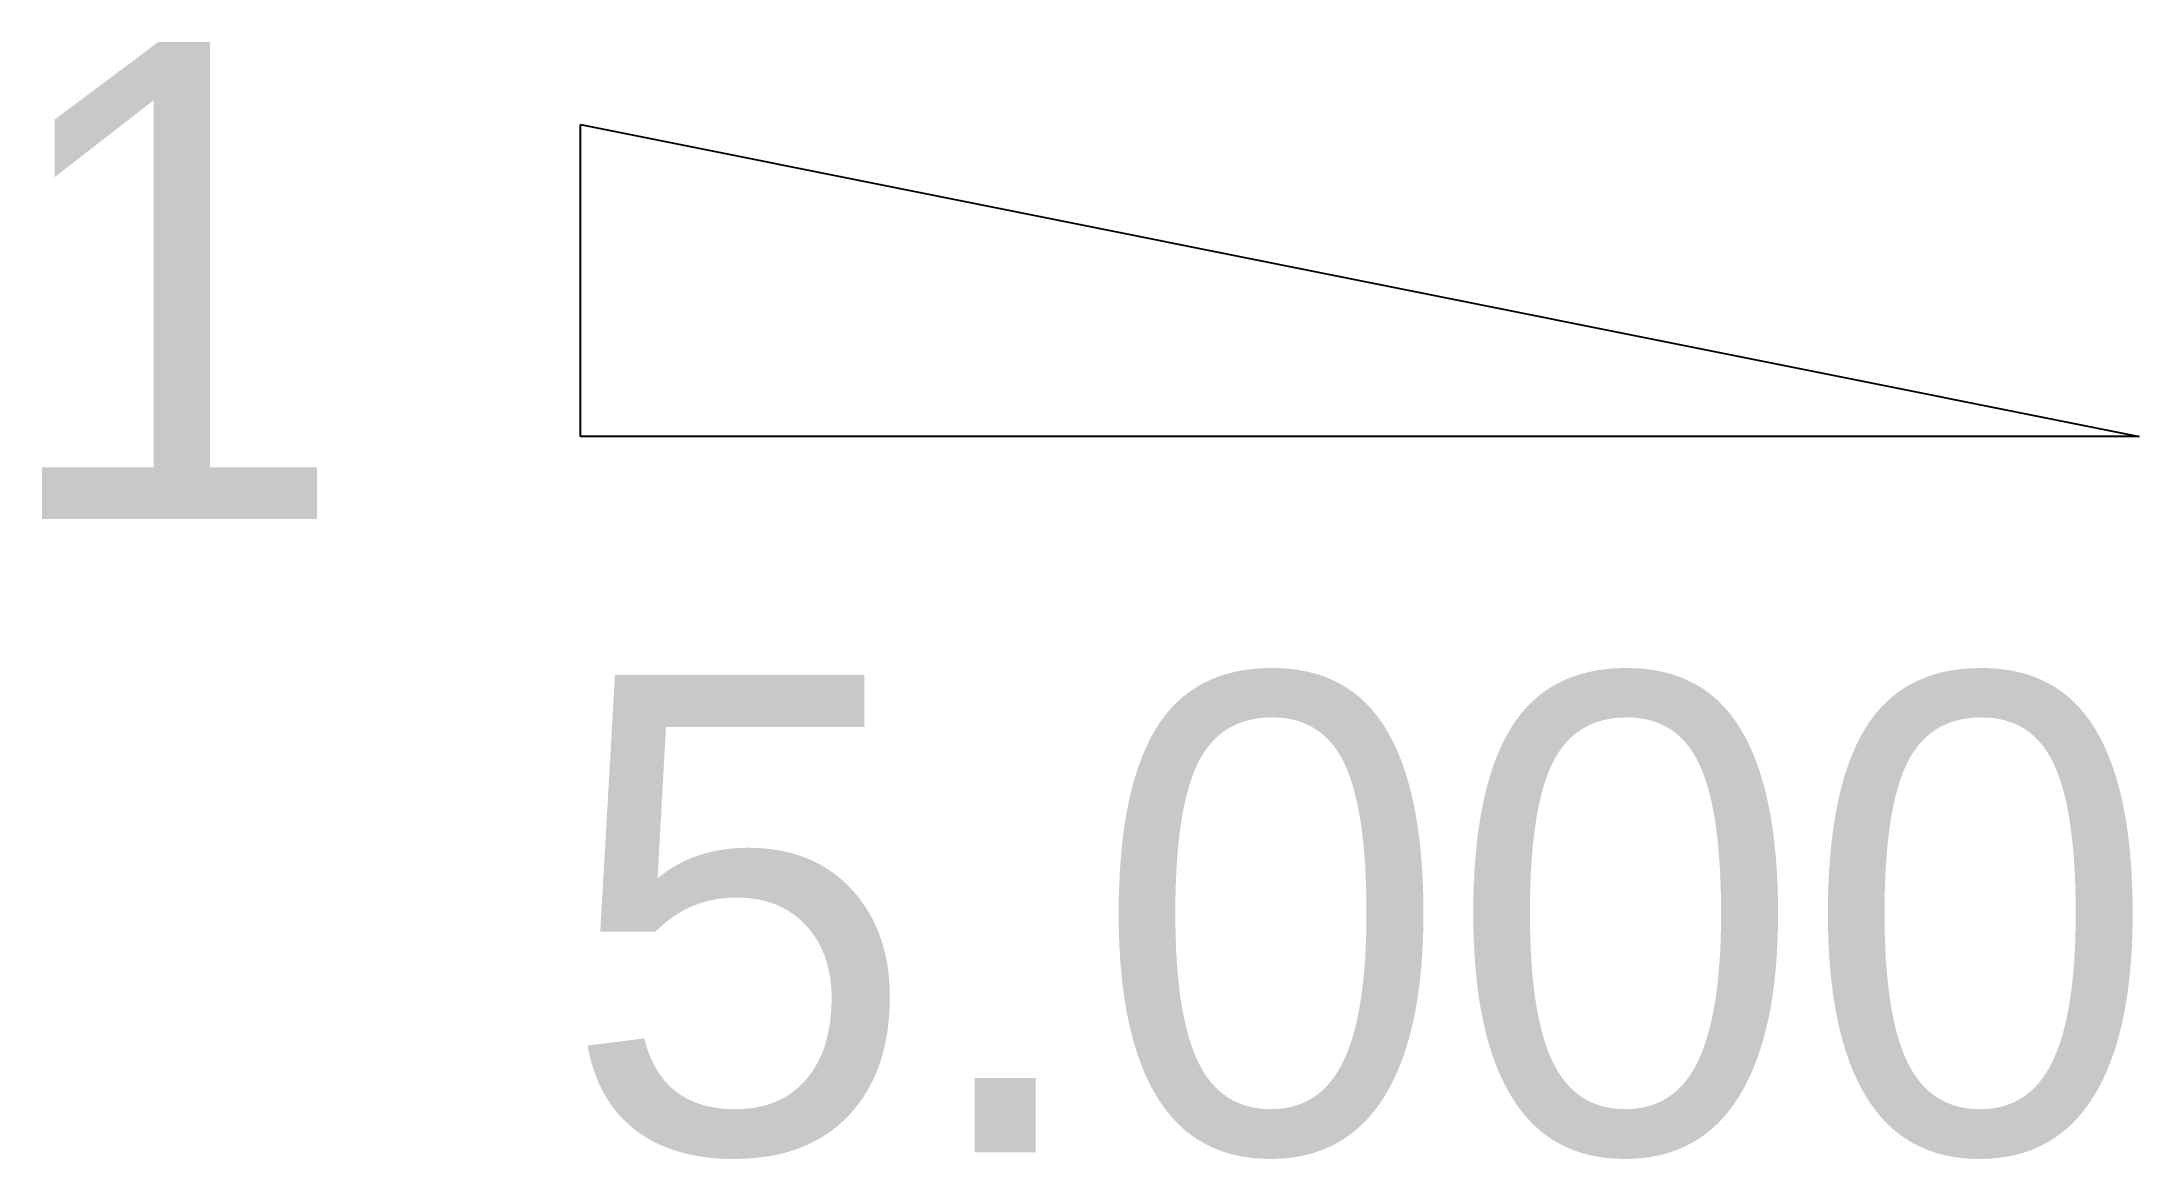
# Model space of a CAD drawing. Extents: x -8.3 to 4.9, y -6.4 to 0.7.
import ezdxf
from ezdxf.enums import TextEntityAlignment as Align

# ---------------------------------------------------------------- set-up
doc = ezdxf.new("R2010")
doc.units = 0
doc.layers.get('0').update_dxf_attribs({"linetype": 'CONTINUOUS'})
doc.styles.add('굴림체', font='taegulim.TTF')

# ---------------------------------------------------------------- blocks, each defined once
blk = doc.blocks.new('1p5')
at = {"color": 1}
for p, q in [((-4.903, -1.83), (-4.903, 0.131)), ((-4.903, 0.131), (4.903, -1.83)), ((4.903, -1.83), (-4.903, -1.83))]:
    blk.add_line(p, q, dxfattribs=at)
at = {"color": 7, "style": '굴림체'}
blk.add_text('1', height=3, dxfattribs=at).set_placement((-8.597, -0.85), align=Align.MIDDLE_LEFT)
blk.add_text('5.000', height=3, dxfattribs=at).set_placement((0, -4.83), align=Align.MIDDLE)

msp = doc.modelspace()

# ---------------------------------------------------------------- block references
at = {"color": 1}
msp.add_blockref('1p5', (0, 0), dxfattribs=at)
msp.add_blockref('1p5', (0, 0), dxfattribs=at)

doc.saveas('drawing.dxf')
